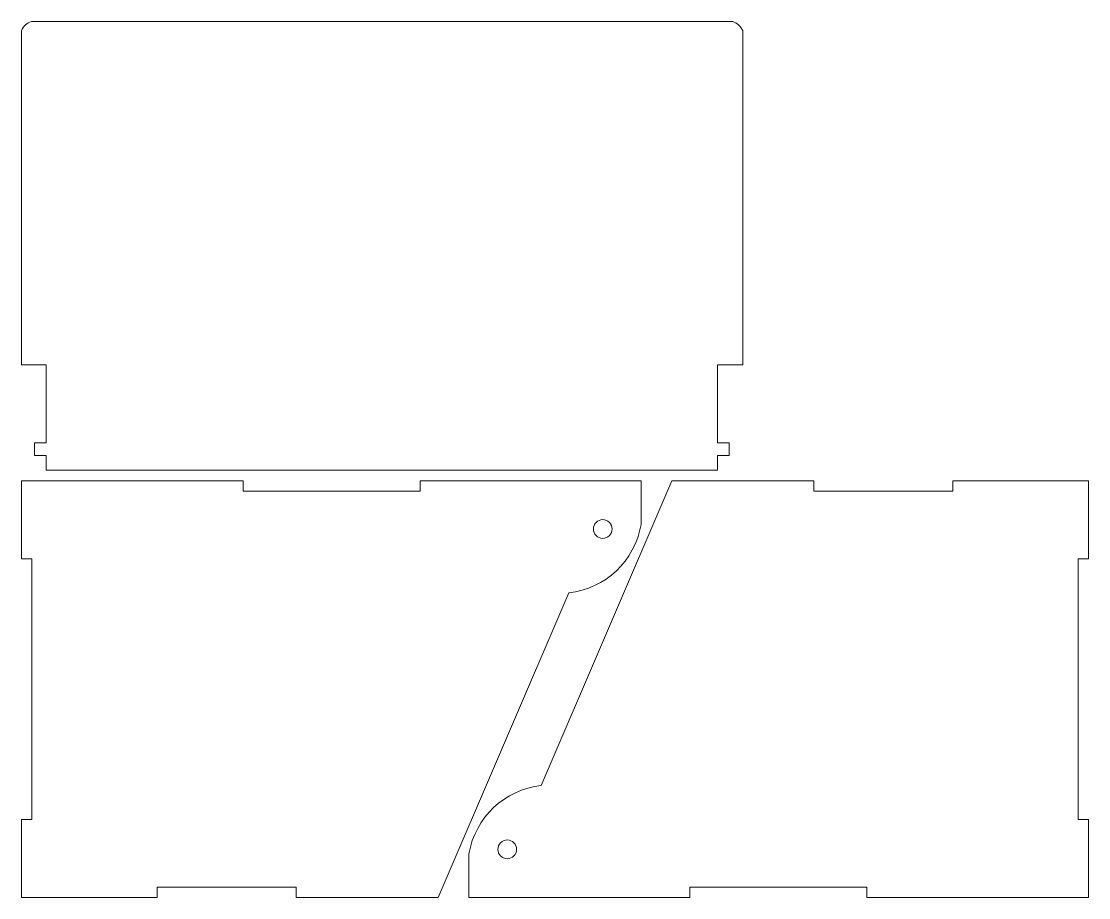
# Model space of a CAD drawing. Header units: millimetres. Extents: x -1476 to 1476, y -775 to 775.
# Drawn here: x -88.7 to 218.5, y -775.1 to -522.9 of the extents above; entities that cross this region are included whole.
import ezdxf

# ---------------------------------------------------------------- set-up
doc = ezdxf.new("R2010")
doc.units = ezdxf.units.MM
doc.header["$MEASUREMENT"] = 0
doc.layers.add('Camada 1', color=7, linetype='Continuous')

msp = doc.modelspace()

# ---------------------------------------------------------------- linework, layer by layer
at = {"layer": 'Camada 1', "color": 250, "lineweight": 20}
for points, knots in [([(-81.6463, -621.7225), (-81.6463, -621.7225), (-81.6463, -644.2225), (-81.6463, -644.2225), (-81.6463, -644.2225), (-81.6463, -644.2225), (-84.9373, -644.2225), (-84.9373, -644.2225), (-84.9373, -644.2225), (-84.9373, -644.2225), (-84.9373, -647.8225), (-84.9373, -647.8225), (-84.9373, -647.8225), (-84.9373, -647.8225), (-81.6463, -647.8225), (-81.6463, -647.8225), (-81.6463, -647.8225), (-81.6463, -647.8225), (-81.6463, -652.1065), (-81.6463, -652.1065), (-81.6463, -652.1065), (-81.6463, -652.1065), (-69.2485, -652.1065), (-69.2485, -652.1065), (-69.2485, -652.1065), (-69.2485, -652.1065), (5.7515, -652.1065), (5.7515, -652.1065), (5.7515, -652.1065), (5.7515, -652.1065), (111.6864, -652.1065), (111.6864, -652.1065), (111.6864, -652.1065), (111.6864, -652.1065), (111.6864, -647.8225), (111.6864, -647.8225), (111.6864, -647.8225), (111.6864, -647.8225), (115.0435, -647.8225), (115.0435, -647.8225), (115.0435, -647.8225), (115.0435, -647.8225), (115.0435, -644.2225), (115.0435, -644.2225), (115.0435, -644.2225), (115.0435, -644.2225), (111.6864, -644.2225), (111.6864, -644.2225), (111.6864, -644.2225), (111.6864, -644.2225), (111.6864, -621.7225), (111.6864, -621.7225), (111.6864, -621.7225), (111.6864, -621.7225), (113.509, -621.7225), (113.509, -621.7225), (113.509, -621.7225), (113.509, -621.7225), (117.109, -621.7225), (117.109, -621.7225), (117.109, -621.7225), (117.109, -621.7225), (118.909, -621.7225), (118.909, -621.7225), (118.909, -621.7225), (118.909, -621.7225), (118.909, -525.5662), (118.909, -525.5662), (118.909, -525.5662), (118.3523, -524.3256), (117.3141, -523.3652), (116.034, -522.9065), (116.034, -522.9065), (116.034, -522.9065), (-85.8734, -522.9065), (-85.8734, -522.9065), (-85.8734, -522.9065), (-87.1536, -523.3652), (-88.1917, -524.3256), (-88.7485, -525.5662), (-88.7485, -525.5662), (-88.7485, -525.5662), (-88.7485, -535.1065), (-88.7485, -535.1065), (-88.7485, -535.1065), (-88.7485, -535.1065), (-88.7485, -557.6065), (-88.7485, -557.6065), (-88.7485, -557.6065), (-88.7485, -557.6065), (-88.7485, -621.7225), (-88.7485, -621.7225), (-88.7485, -621.7225), (-88.7485, -621.7225), (-86.9485, -621.7225), (-86.9485, -621.7225), (-86.9485, -621.7225), (-86.9485, -621.7225), (-83.3485, -621.7225), (-83.3485, -621.7225), (-83.3485, -621.7225), (-83.3485, -621.7225), (-81.6463, -621.7225), (-81.6463, -621.7225)], [0, 0, 0, 0, 0.03703704, 0.03703704, 0.03703704, 0.03703704, 0.07407407, 0.07407407, 0.07407407, 0.07407407, 0.11111111, 0.11111111, 0.11111111, 0.11111111, 0.14814815, 0.14814815, 0.14814815, 0.14814815, 0.18518519, 0.18518519, 0.18518519, 0.18518519, 0.22222222, 0.22222222, 0.22222222, 0.22222222, 0.25925926, 0.25925926, 0.25925926, 0.25925926, 0.2962963, 0.2962963, 0.2962963, 0.2962963, 0.33333333, 0.33333333, 0.33333333, 0.33333333, 0.37037037, 0.37037037, 0.37037037, 0.37037037, 0.40740741, 0.40740741, 0.40740741, 0.40740741, 0.44444444, 0.44444444, 0.44444444, 0.44444444, 0.48148148, 0.48148148, 0.48148148, 0.48148148, 0.51851852, 0.51851852, 0.51851852, 0.51851852, 0.55555556, 0.55555556, 0.55555556, 0.55555556, 0.59259259, 0.59259259, 0.59259259, 0.59259259, 0.62962963, 0.62962963, 0.62962963, 0.62962963, 0.66666667, 0.66666667, 0.66666667, 0.66666667, 0.7037037, 0.7037037, 0.7037037, 0.7037037, 0.74074074, 0.74074074, 0.74074074, 0.74074074, 0.77777778, 0.77777778, 0.77777778, 0.77777778, 0.81481481, 0.81481481, 0.81481481, 0.81481481, 0.85185185, 0.85185185, 0.85185185, 0.85185185, 0.88888889, 0.88888889, 0.88888889, 0.88888889, 0.92592593, 0.92592593, 0.92592593, 0.92592593, 1, 1, 1, 1]), ([(89.6443, -655.1065), (89.6443, -655.1065), (26.0175, -655.1065), (26.0175, -655.1065), (26.0175, -655.1065), (26.0175, -655.1065), (26.0175, -658.1065), (26.0175, -658.1065), (26.0175, -658.1065), (26.0175, -658.1065), (-24.8753, -658.1065), (-24.8753, -658.1065), (-24.8753, -658.1065), (-24.8753, -658.1065), (-24.8753, -655.1065), (-24.8753, -655.1065), (-24.8753, -655.1065), (-24.8753, -655.1065), (-88.7485, -655.1065), (-88.7485, -655.1065), (-88.7485, -655.1065), (-88.7485, -655.1065), (-88.7485, -677.6065), (-88.7485, -677.6065), (-88.7485, -677.6065), (-88.7485, -677.6065), (-85.7485, -677.6065), (-85.7485, -677.6065), (-85.7485, -677.6065), (-85.7485, -677.6065), (-85.7485, -752.6065), (-85.7485, -752.6065), (-85.7485, -752.6065), (-85.7485, -752.6065), (-88.7485, -752.6065), (-88.7485, -752.6065), (-88.7485, -752.6065), (-88.7485, -752.6065), (-88.7485, -775.1065), (-88.7485, -775.1065), (-88.7485, -775.1065), (-88.7485, -775.1065), (-49.6412, -775.1065), (-49.6412, -775.1065), (-49.6412, -775.1065), (-49.6412, -775.1065), (-49.6412, -772.1065), (-49.6412, -772.1065), (-49.6412, -772.1065), (-49.6412, -772.1065), (-9.6412, -772.1065), (-9.6412, -772.1065), (-9.6412, -772.1065), (-9.6412, -772.1065), (-9.6412, -775.1065), (-9.6412, -775.1065), (-9.6412, -775.1065), (-9.6412, -775.1065), (31.2516, -775.1065), (31.2516, -775.1065), (31.2516, -775.1065), (31.2516, -775.1065), (68.8366, -687.3551), (68.8366, -687.3551), (68.8366, -687.3551), (79.3854, -686.2113), (87.8868, -678.1924), (89.6443, -667.7283), (89.6443, -667.7283), (89.6443, -667.7283), (89.6443, -655.1065), (89.6443, -655.1065)], [0, 0, 0, 0, 0.05263158, 0.05263158, 0.05263158, 0.05263158, 0.10526316, 0.10526316, 0.10526316, 0.10526316, 0.15789474, 0.15789474, 0.15789474, 0.15789474, 0.21052632, 0.21052632, 0.21052632, 0.21052632, 0.26315789, 0.26315789, 0.26315789, 0.26315789, 0.31578947, 0.31578947, 0.31578947, 0.31578947, 0.36842105, 0.36842105, 0.36842105, 0.36842105, 0.42105263, 0.42105263, 0.42105263, 0.42105263, 0.47368421, 0.47368421, 0.47368421, 0.47368421, 0.52631579, 0.52631579, 0.52631579, 0.52631579, 0.57894737, 0.57894737, 0.57894737, 0.57894737, 0.63157895, 0.63157895, 0.63157895, 0.63157895, 0.68421053, 0.68421053, 0.68421053, 0.68421053, 0.73684211, 0.73684211, 0.73684211, 0.73684211, 0.78947368, 0.78947368, 0.78947368, 0.78947368, 0.84210526, 0.84210526, 0.84210526, 0.84210526, 0.89473684, 0.89473684, 0.89473684, 0.89473684, 1, 1, 1, 1]), ([(40.1138, -775.1065), (40.1138, -775.1065), (103.7406, -775.1065), (103.7406, -775.1065), (103.7406, -775.1065), (103.7406, -775.1065), (103.7406, -772.1065), (103.7406, -772.1065), (103.7406, -772.1065), (103.7406, -772.1065), (154.6334, -772.1065), (154.6334, -772.1065), (154.6334, -772.1065), (154.6334, -772.1065), (154.6334, -775.1065), (154.6334, -775.1065), (154.6334, -775.1065), (154.6334, -775.1065), (218.5066, -775.1065), (218.5066, -775.1065), (218.5066, -775.1065), (218.5066, -775.1065), (218.5066, -752.6065), (218.5066, -752.6065), (218.5066, -752.6065), (218.5066, -752.6065), (215.5066, -752.6065), (215.5066, -752.6065), (215.5066, -752.6065), (215.5066, -752.6065), (215.5066, -677.6065), (215.5066, -677.6065), (215.5066, -677.6065), (215.5066, -677.6065), (218.5066, -677.6065), (218.5066, -677.6065), (218.5066, -677.6065), (218.5066, -677.6065), (218.5066, -655.1065), (218.5066, -655.1065), (218.5066, -655.1065), (218.5066, -655.1065), (179.3993, -655.1065), (179.3993, -655.1065), (179.3993, -655.1065), (179.3993, -655.1065), (179.3993, -658.1065), (179.3993, -658.1065), (179.3993, -658.1065), (179.3993, -658.1065), (139.3993, -658.1065), (139.3993, -658.1065), (139.3993, -658.1065), (139.3993, -658.1065), (139.3993, -655.1065), (139.3993, -655.1065), (139.3993, -655.1065), (139.3993, -655.1065), (98.5065, -655.1065), (98.5065, -655.1065), (98.5065, -655.1065), (98.5065, -655.1065), (60.9215, -742.8579), (60.9215, -742.8579), (60.9215, -742.8579), (50.3727, -744.0017), (41.8713, -752.0206), (40.1138, -762.4847), (40.1138, -762.4847), (40.1138, -762.4847), (40.1138, -775.1065), (40.1138, -775.1065)], [0, 0, 0, 0, 0.05263158, 0.05263158, 0.05263158, 0.05263158, 0.10526316, 0.10526316, 0.10526316, 0.10526316, 0.15789474, 0.15789474, 0.15789474, 0.15789474, 0.21052632, 0.21052632, 0.21052632, 0.21052632, 0.26315789, 0.26315789, 0.26315789, 0.26315789, 0.31578947, 0.31578947, 0.31578947, 0.31578947, 0.36842105, 0.36842105, 0.36842105, 0.36842105, 0.42105263, 0.42105263, 0.42105263, 0.42105263, 0.47368421, 0.47368421, 0.47368421, 0.47368421, 0.52631579, 0.52631579, 0.52631579, 0.52631579, 0.57894737, 0.57894737, 0.57894737, 0.57894737, 0.63157895, 0.63157895, 0.63157895, 0.63157895, 0.68421053, 0.68421053, 0.68421053, 0.68421053, 0.73684211, 0.73684211, 0.73684211, 0.73684211, 0.78947368, 0.78947368, 0.78947368, 0.78947368, 0.84210526, 0.84210526, 0.84210526, 0.84210526, 0.89473684, 0.89473684, 0.89473684, 0.89473684, 1, 1, 1, 1]), ([(78.6188, -671.7065), (77.1277, -671.7065), (75.9189, -670.4977), (75.9189, -669.0065), (75.9189, -669.0065), (75.9189, -667.5154), (77.1277, -666.3065), (78.6189, -666.3065), (78.6189, -666.3065), (80.11, -666.3065), (81.3189, -667.5153), (81.3189, -669.0065), (81.3189, -669.0065), (81.3188, -670.4977), (80.11, -671.7065), (78.6188, -671.7065)], [0, 0, 0, 0, 0.2, 0.2, 0.2, 0.2, 0.4, 0.4, 0.4, 0.4, 0.6, 0.6, 0.6, 0.6, 1, 1, 1, 1]), ([(51.1393, -758.5065), (52.6304, -758.5065), (53.8392, -759.7153), (53.8392, -761.2065), (53.8392, -761.2065), (53.8392, -762.6976), (52.6304, -763.9065), (51.1392, -763.9065), (51.1392, -763.9065), (49.6481, -763.9065), (48.4392, -762.6977), (48.4392, -761.2065), (48.4392, -761.2065), (48.4393, -759.7153), (49.6481, -758.5065), (51.1393, -758.5065)], [0, 0, 0, 0, 0.2, 0.2, 0.2, 0.2, 0.4, 0.4, 0.4, 0.4, 0.6, 0.6, 0.6, 0.6, 1, 1, 1, 1])]:
    msp.add_open_spline(points, degree=3, knots=knots, dxfattribs=at)

doc.saveas('drawing.dxf')
